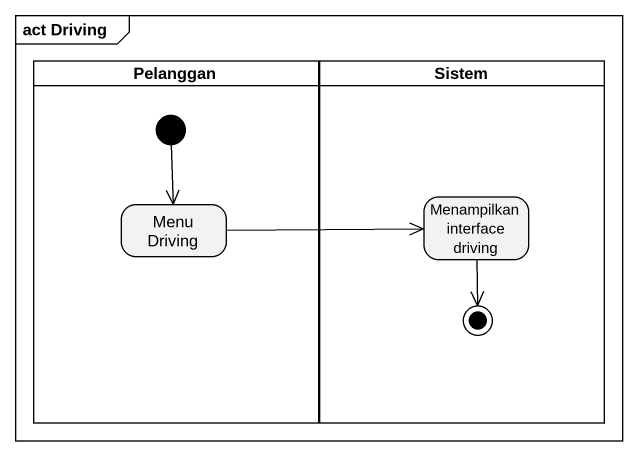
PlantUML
@startuml
mainframe act Driving
hide empty description
state Pelanggan <<partition>> {
  state "Menu Driving" as Menu_Driving
  [*] --> Menu_Driving
}
state Sistem <<partition>> {
  state "Menampilkan interface driving" as Menampilkan_interface
  Menampilkan_interface --> [*]
}
Menu_Driving -right-> Menampilkan_interface
@enduml
